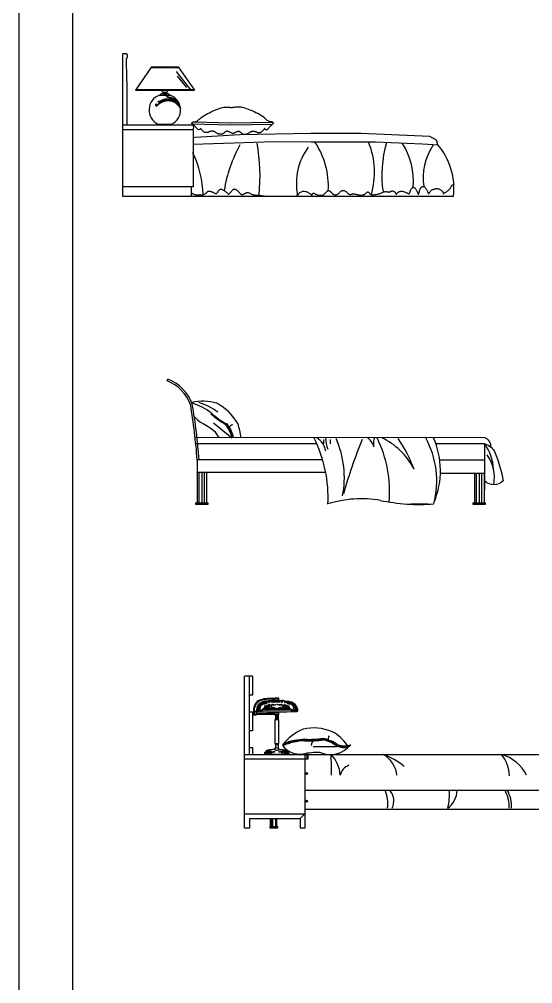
# Model space of a CAD drawing. Header units: inches. Extents: x 4.1 to 46.6, y 13.1 to 37.9.
# Drawn here: x 25.64 to 28.88, y 25.78 to 31.87 of the extents above; entities that cross this region are included whole.
import ezdxf

# ---------------------------------------------------------------- set-up
doc = ezdxf.new("R2010")
doc.units = ezdxf.units.IN
doc.header["$MEASUREMENT"] = 0
for name, color, linetype in [('02', 2, 'Continuous'), ('1', 1, 'Continuous'), ('4', 4, 'Continuous'), ('kadrbm', 4, 'Continuous')]:
    doc.layers.add(name, color=color, linetype=linetype)

# ---------------------------------------------------------------- blocks, each defined once
blk = doc.blocks.new('kadrbm')
at = {"layer": 'kadrbm', "color": 4}
blk.add_lwpolyline([(0, 0), (0, 24.7972), (21, 24.7972), (21, 0), (0, 0)], close=True, dxfattribs=at)
blk.add_lwpolyline([(20.6631, 0.3257), (20.6631, 24.4603), (0.3369, 24.4603), (0.3369, 0.3257), (20.6631, 0.3257)], dxfattribs=at)

msp = doc.modelspace()

# ---------------------------------------------------------------- linework, layer by layer
at = {"layer": '02'}
for p, q in [((26.4752, 31.5692), (26.374, 31.4204)), ((26.6448, 31.5692), (26.7462, 31.4204)), ((26.7263, 31.4204), (26.633, 31.5398)), ((26.6377, 31.5101), (26.6958, 31.4385)), ((26.374, 31.4204), (26.7462, 31.4204)), ((26.3779, 31.426), (26.7423, 31.426)), ((26.5263, 31.3902), (26.5934, 31.3902)), ((26.5312, 31.3902), (26.5312, 31.3939)), ((26.5472, 31.403), (26.573, 31.403)), ((26.5485, 31.3974), (26.5717, 31.3974)), ((26.5507, 31.4085), (26.5698, 31.4085)), ((26.5891, 31.3902), (26.5891, 31.3937)), ((26.5168, 31.2064), (26.6029, 31.2064)), ((26.5168, 31.2064), (26.5168, 31.201)), ((26.6029, 31.201), (26.6029, 31.2064)), ((26.7378, 31.171), (26.2919, 31.171)), ((26.5752, 29.5844), (26.5796, 29.5956)), ((26.867, 29.3194), (26.9827, 29.2248)), ((28.5796, 29.2252), (26.7512, 29.2261)), ((27.5164, 29.1872), (26.7554, 29.1872)), ((27.5641, 29.1865), (27.5641, 29.2155)), ((27.6068, 29.1865), (27.6068, 29.2148)), ((28.5796, 29.1872), (28.2684, 29.1872)), ((26.764, 29.0014), (26.7644, 29.0055)), ((26.774, 29.0055), (26.774, 28.8135)), ((26.794, 29.0055), (26.794, 28.8135)), ((26.809, 29.0055), (26.809, 28.8135)), ((27.5763, 29.0055), (27.5767, 29.0055)), ((28.5252, 29.0014), (28.5252, 28.8135)), ((28.5452, 29.0014), (28.5452, 28.8135)), ((28.5602, 29.0014), (28.5602, 28.8135)), ((26.754, 28.8135), (26.754, 28.8055)), ((26.754, 28.8135), (26.834, 28.8135)), ((26.754, 28.8055), (26.834, 28.8055)), ((26.834, 28.8055), (26.834, 28.8135)), ((28.2214, 28.8055), (28.1139, 28.8055)), ((28.5052, 28.8135), (28.5852, 28.8135)), ((28.5052, 28.8135), (28.5052, 28.8055)), ((28.5052, 28.8055), (28.5852, 28.8055)), ((28.5852, 28.8055), (28.5852, 28.8135)), ((27.2681, 27.5805), (27.2681, 27.5676)), ((27.1267, 27.4959), (27.1267, 27.4748)), ((27.2543, 27.4841), (27.1378, 27.4841)), ((27.2804, 27.4746), (27.1378, 27.478)), ((27.2666, 27.4902), (27.2668, 27.4432)), ((27.2804, 27.4432), (27.2543, 27.4432)), ((27.4956, 27.2761), (27.645, 27.2754)), ((27.4465, 27.195), (27.4465, 27.225)), ((27.4558, 27.225), (27.4558, 27.195)), ((27.4537, 27.109), (27.4537, 27.101)), ((27.4537, 27.101), (27.4437, 27.101)), ((27.4537, 26.926), (27.4437, 26.926)), ((27.4537, 26.934), (27.4537, 26.926)), ((27.2276, 26.77), (27.2276, 26.82)), ((27.234, 26.82), (27.234, 26.76)), ((27.2392, 26.82), (27.2392, 26.76)), ((27.2596, 26.8195), (27.2596, 26.76)), ((27.2636, 26.8193), (27.2636, 26.76)), ((27.2676, 26.77), (27.2676, 26.82))]:
    msp.add_line(p, q, dxfattribs=at)
for points in [[(26.4714, 31.5636), (26.6486, 31.5636)], [(26.4752, 31.5692), (26.6448, 31.5692)], [(26.5676, 31.3902), (26.5681, 31.3874), (26.5689, 31.3851), (26.57, 31.3832), (26.5713, 31.3817), (26.5728, 31.3804), (26.5745, 31.3794), (26.5764, 31.3786), (26.5785, 31.3778), (26.5807, 31.3772), (26.583, 31.3765), (26.5855, 31.3759), (26.588, 31.3753), (26.5906, 31.3748), (26.5932, 31.3742), (26.5958, 31.3735), (26.5984, 31.3729), (26.6009, 31.3722), (26.6034, 31.3714), (26.6059, 31.3705), (26.6084, 31.3695), (26.6109, 31.3684), (26.6135, 31.3672), (26.6161, 31.3658), (26.6188, 31.3642), (26.6217, 31.3624), (26.6247, 31.3604), (26.628, 31.358), (26.6316, 31.3552), (26.6355, 31.3519), (26.6399, 31.348), (26.6447, 31.3434), (26.6501, 31.3381)], [(26.5697, 31.3902), (26.5701, 31.3879), (26.5708, 31.3859), (26.5717, 31.3844), (26.5727, 31.3831), (26.574, 31.3821), (26.5754, 31.3812), (26.5772, 31.3805), (26.5791, 31.3798), (26.5812, 31.3791), (26.5835, 31.3785), (26.586, 31.3779), (26.5885, 31.3774), (26.591, 31.3768), (26.5937, 31.3762), (26.5963, 31.3755), (26.5989, 31.3749), (26.6015, 31.3741), (26.604, 31.3733), (26.6066, 31.3724), (26.6091, 31.3714), (26.6117, 31.3703), (26.6144, 31.369), (26.6171, 31.3676), (26.6199, 31.366), (26.6228, 31.3642), (26.6259, 31.3621), (26.6293, 31.3596), (26.6329, 31.3568), (26.6369, 31.3534), (26.6413, 31.3495), (26.6461, 31.3449), (26.6473, 31.3438)], [(26.5055, 31.3335), (26.5041, 31.333), (26.5028, 31.3323), (26.5018, 31.3314), (26.501, 31.3305), (26.5006, 31.3293), (26.5006, 31.3282), (26.5008, 31.3272), (26.5011, 31.3264), (26.5015, 31.3257), (26.502, 31.3251), (26.5026, 31.3245), (26.5032, 31.324), (26.5039, 31.3236), (26.5046, 31.3233), (26.5054, 31.3231), (26.5062, 31.3229), (26.507, 31.3228), (26.5078, 31.3229), (26.5087, 31.323), (26.5095, 31.3231), (26.5103, 31.3234), (26.5112, 31.3238), (26.512, 31.3242), (26.5128, 31.3247), (26.5136, 31.3252), (26.5144, 31.3258), (26.5152, 31.3265), (26.516, 31.3272), (26.5168, 31.328), (26.5176, 31.3288), (26.5185, 31.3296), (26.5193, 31.3305), (26.5202, 31.3313), (26.5211, 31.3322), (26.5221, 31.3332), (26.5231, 31.3341), (26.5241, 31.3351), (26.5253, 31.336), (26.5265, 31.337), (26.5278, 31.338), (26.5291, 31.339), (26.5306, 31.34), (26.5321, 31.3411), (26.5337, 31.3421), (26.5354, 31.3431), (26.5372, 31.3441), (26.539, 31.345), (26.5409, 31.346), (26.5428, 31.3469), (26.5448, 31.3478), (26.5468, 31.3486), (26.5488, 31.3494), (26.5508, 31.3502), (26.5527, 31.3509), (26.5546, 31.3515), (26.5564, 31.3521), (26.5581, 31.3525), (26.5598, 31.353), (26.5614, 31.3533), (26.563, 31.3537), (26.5646, 31.3539), (26.5662, 31.3542), (26.5677, 31.3544), (26.5694, 31.3546), (26.571, 31.3548), (26.5727, 31.355), (26.5744, 31.3552), (26.5761, 31.3553), (26.5779, 31.3554), (26.5796, 31.3555), (26.5813, 31.3556), (26.583, 31.3556), (26.5847, 31.3556), (26.5864, 31.3555), (26.588, 31.3554), (26.5897, 31.3553), (26.5913, 31.3551), (26.593, 31.3549), (26.5946, 31.3546), (26.5963, 31.3543), (26.5979, 31.354), (26.5996, 31.3536), (26.6012, 31.3532), (26.6029, 31.3528), (26.6045, 31.3523), (26.6061, 31.3518), (26.6076, 31.3513), (26.609, 31.3509), (26.6104, 31.3504), (26.6117, 31.3499), (26.613, 31.3494), (26.6142, 31.3489), (26.6154, 31.3483), (26.6166, 31.3478), (26.6178, 31.3471), (26.619, 31.3465), (26.6202, 31.3458), (26.6214, 31.345), (26.6227, 31.3442), (26.6239, 31.3434), (26.6251, 31.3425), (26.6264, 31.3416), (26.6276, 31.3407), (26.6288, 31.3397), (26.6299, 31.3388), (26.631, 31.3378), (26.6322, 31.3367), (26.6333, 31.3357), (26.6344, 31.3347), (26.6355, 31.3336), (26.6366, 31.3325), (26.6377, 31.3314), (26.6388, 31.3304), (26.64, 31.3293), (26.6411, 31.3282), (26.6422, 31.327), (26.6434, 31.3259), (26.6445, 31.3247), (26.6457, 31.3234), (26.6469, 31.3221), (26.648, 31.3207), (26.6492, 31.3192), (26.6504, 31.3176), (26.6517, 31.316), (26.6529, 31.3143), (26.6541, 31.3125), (26.6554, 31.3107), (26.6589, 31.3057)], [(26.5063, 31.3316), (26.5049, 31.3311), (26.504, 31.3305), (26.5033, 31.33), (26.5029, 31.3294), (26.5027, 31.3289), (26.5026, 31.3284), (26.5027, 31.3278), (26.5029, 31.3273), (26.5032, 31.3269), (26.5036, 31.3265), (26.5039, 31.3261), (26.5044, 31.3258), (26.5049, 31.3255), (26.5054, 31.3252), (26.5059, 31.3251), (26.5065, 31.325), (26.5071, 31.3249), (26.5077, 31.3249), (26.5083, 31.325), (26.509, 31.3251), (26.5096, 31.3253), (26.5103, 31.3256), (26.511, 31.326), (26.5117, 31.3264), (26.5124, 31.3269), (26.5131, 31.3274), (26.5139, 31.3281), (26.5146, 31.3287), (26.5154, 31.3295), (26.5162, 31.3303), (26.517, 31.3311), (26.5179, 31.3319), (26.5188, 31.3328), (26.5197, 31.3337), (26.5207, 31.3347), (26.5217, 31.3356), (26.5228, 31.3366), (26.5239, 31.3376), (26.5252, 31.3386), (26.5265, 31.3397), (26.5279, 31.3407), (26.5294, 31.3417), (26.531, 31.3428), (26.5327, 31.3438), (26.5344, 31.3449), (26.5362, 31.3459), (26.5381, 31.3469), (26.54, 31.3478), (26.542, 31.3488), (26.544, 31.3497), (26.546, 31.3505), (26.548, 31.3513), (26.5501, 31.3521), (26.552, 31.3528), (26.554, 31.3535), (26.5558, 31.354), (26.5576, 31.3545), (26.5593, 31.355), (26.561, 31.3554), (26.5626, 31.3557), (26.5642, 31.356), (26.5658, 31.3562), (26.5675, 31.3565), (26.5691, 31.3567), (26.5708, 31.3569), (26.5725, 31.3571), (26.5742, 31.3572), (26.576, 31.3574), (26.5778, 31.3575), (26.5795, 31.3576), (26.5813, 31.3577), (26.583, 31.3577), (26.5848, 31.3577), (26.5865, 31.3576), (26.5882, 31.3575), (26.5899, 31.3573), (26.5916, 31.3572), (26.5933, 31.3569), (26.595, 31.3567), (26.5967, 31.3563), (26.5984, 31.356), (26.6001, 31.3556), (26.6018, 31.3552), (26.6034, 31.3547), (26.6051, 31.3543), (26.6067, 31.3538), (26.6082, 31.3533), (26.6097, 31.3528), (26.6111, 31.3523), (26.6125, 31.3518), (26.6138, 31.3513), (26.6151, 31.3508), (26.6163, 31.3502), (26.6175, 31.3496), (26.6188, 31.349), (26.62, 31.3483), (26.6212, 31.3475), (26.6225, 31.3468), (26.6238, 31.346), (26.6251, 31.3451), (26.6263, 31.3442), (26.6276, 31.3433), (26.6288, 31.3423), (26.6301, 31.3413), (26.6313, 31.3403), (26.6324, 31.3393), (26.6336, 31.3383), (26.6347, 31.3372), (26.6358, 31.3361), (26.6369, 31.3351), (26.638, 31.334), (26.6391, 31.3329), (26.6403, 31.3318), (26.6414, 31.3307), (26.6425, 31.3296), (26.6437, 31.3285), (26.6449, 31.3273), (26.646, 31.3261), (26.6472, 31.3248), (26.6484, 31.3234), (26.6496, 31.322), (26.6509, 31.3204), (26.6521, 31.3188), (26.6533, 31.3172), (26.6546, 31.3155), (26.6558, 31.3137), (26.6571, 31.3119), (26.6584, 31.31)], [(26.5322, 31.3519), (26.5243, 31.3458), (26.5217, 31.3447), (26.5172, 31.3447), (26.5172, 31.3489)], [(26.5309, 31.3535), (26.5233, 31.3476), (26.5213, 31.3467), (26.5193, 31.3467), (26.5193, 31.3489)], [(26.5306, 31.3534), (26.5378, 31.3567), (26.544, 31.3595), (26.5493, 31.3616), (26.5539, 31.3632), (26.5579, 31.3644), (26.5615, 31.3652), (26.5647, 31.3659), (26.5677, 31.3663), (26.5707, 31.3667), (26.5737, 31.367), (26.5767, 31.3672), (26.5796, 31.3672), (26.5826, 31.3672), (26.5856, 31.367), (26.5887, 31.3667), (26.5917, 31.3663), (26.5949, 31.3657), (26.598, 31.3649), (26.6012, 31.3641), (26.6043, 31.3631), (26.6073, 31.3621), (26.6103, 31.361), (26.6131, 31.3598), (26.6157, 31.3586), (26.6182, 31.3574), (26.6205, 31.3562), (26.6228, 31.3549), (26.625, 31.3534), (26.6272, 31.3519), (26.6296, 31.3501), (26.6321, 31.3481), (26.6347, 31.3459), (26.6376, 31.3434), (26.6406, 31.3408), (26.6436, 31.3381), (26.6464, 31.3356), (26.649, 31.3334), (26.6511, 31.3315), (26.6527, 31.3302), (26.6536, 31.3296)], [(26.5315, 31.3515), (26.5387, 31.3549), (26.5448, 31.3576), (26.5501, 31.3596), (26.5546, 31.3612), (26.5585, 31.3624), (26.5619, 31.3632), (26.565, 31.3638), (26.568, 31.3643), (26.571, 31.3646), (26.5739, 31.3649), (26.5768, 31.3651), (26.5797, 31.3652), (26.5826, 31.3651), (26.5855, 31.365), (26.5884, 31.3647), (26.5914, 31.3643), (26.5944, 31.3637), (26.5975, 31.363), (26.6006, 31.3621), (26.6036, 31.3612), (26.6066, 31.3601), (26.6095, 31.359), (26.6123, 31.3579), (26.6149, 31.3567), (26.6173, 31.3556), (26.6195, 31.3544), (26.6217, 31.3531), (26.6238, 31.3517), (26.626, 31.3502), (26.6283, 31.3485), (26.6308, 31.3465), (26.6334, 31.3443), (26.6363, 31.3419), (26.6393, 31.3392), (26.6422, 31.3366), (26.6451, 31.3341), (26.6476, 31.3318), (26.6498, 31.33), (26.6514, 31.3286), (26.6547, 31.3263)], [(26.7891, 31.1804), (26.7838, 31.1752), (26.7792, 31.1723), (26.775, 31.1713), (26.7714, 31.1718), (26.7681, 31.1736), (26.7651, 31.1762), (26.7623, 31.1793), (26.7597, 31.1825), (26.7571, 31.1856), (26.7546, 31.1885), (26.7521, 31.1913), (26.7497, 31.1938), (26.7474, 31.1961), (26.7452, 31.1983), (26.743, 31.2003), (26.741, 31.2021), (26.739, 31.2038), (26.7372, 31.2053), (26.7355, 31.2067), (26.7341, 31.208), (26.7328, 31.2092), (26.7318, 31.2103), (26.731, 31.2114), (26.7306, 31.2125), (26.7305, 31.2135), (26.7308, 31.2146), (26.7313, 31.2156), (26.7322, 31.2166), (26.7335, 31.2175), (26.735, 31.2183), (26.7369, 31.219), (26.7392, 31.2196), (26.7417, 31.2201), (26.7446, 31.2205), (26.7477, 31.221), (26.751, 31.2216), (26.7545, 31.2225), (26.7581, 31.2237), (26.7618, 31.2253), (26.7656, 31.2274), (26.7693, 31.2301), (26.7733, 31.2334), (26.7775, 31.2371), (26.7823, 31.2413), (26.7877, 31.2459), (26.7939, 31.2509), (26.8011, 31.2561), (26.8094, 31.2616), (26.819, 31.2673), (26.8296, 31.2731), (26.8409, 31.2789), (26.8526, 31.2845), (26.8645, 31.2898), (26.8763, 31.2948), (26.8876, 31.2994), (26.8982, 31.3033), (26.9079, 31.3066), (26.9167, 31.3092), (26.9248, 31.3112), (26.9322, 31.3127), (26.939, 31.3136), (26.9455, 31.3141), (26.9517, 31.3142), (26.9578, 31.314), (26.9638, 31.3135), (26.9698, 31.3127), (26.9758, 31.3118), (26.9819, 31.3109), (26.988, 31.3108)], [(27.1869, 31.1804), (27.1921, 31.1752), (27.1968, 31.1723), (27.2009, 31.1713), (27.2046, 31.1718), (27.2079, 31.1736), (27.2109, 31.1762), (27.2136, 31.1793), (27.2163, 31.1825), (27.2189, 31.1856), (27.2214, 31.1885), (27.2239, 31.1913), (27.2262, 31.1938), (27.2286, 31.1961), (27.2308, 31.1983), (27.233, 31.2003), (27.235, 31.2021), (27.237, 31.2038), (27.2388, 31.2053), (27.2404, 31.2067), (27.2419, 31.208), (27.2432, 31.2092), (27.2442, 31.2103), (27.2449, 31.2114), (27.2453, 31.2125), (27.2454, 31.2135), (27.2452, 31.2146), (27.2446, 31.2156), (27.2437, 31.2166), (27.2425, 31.2175), (27.2409, 31.2183), (27.239, 31.219), (27.2368, 31.2196), (27.2342, 31.2201), (27.2314, 31.2205), (27.2283, 31.221), (27.2249, 31.2216), (27.2214, 31.2225), (27.2178, 31.2237), (27.2141, 31.2253), (27.2104, 31.2274), (27.2066, 31.2301), (27.2027, 31.2334), (27.1984, 31.2371), (27.1937, 31.2413), (27.1883, 31.2459), (27.1821, 31.2509), (27.1749, 31.2561), (27.1665, 31.2616), (27.157, 31.2673), (27.1464, 31.2731), (27.1351, 31.2789), (27.1233, 31.2845), (27.1114, 31.2898), (27.0997, 31.2948), (27.0884, 31.2994), (27.0777, 31.3033), (27.0681, 31.3066), (27.0593, 31.3092), (27.0512, 31.3112), (27.0438, 31.3127), (27.0369, 31.3136), (27.0304, 31.3141), (27.0242, 31.3142), (27.0182, 31.314), (27.0122, 31.3135), (27.0062, 31.3127), (27.0002, 31.3118), (26.9941, 31.3109), (26.988, 31.3108)], [(26.7328, 31.2092), (26.9753, 31.2018), (27.2395, 31.2059)], [(26.7502, 31.2215), (26.9753, 31.2146), (27.2396, 31.2188)], [(28.2843, 31.0763), (28.2753, 31.1044), (28.2325, 31.1284), (27.7992, 31.1471), (27.4809, 31.1471), (27.0342, 31.1391), (26.7507, 31.1231), (26.7378, 31.1197)], [(26.9919, 31.1466), (26.9911, 31.1466), (26.9888, 31.147), (26.9863, 31.1476), (26.9837, 31.1486), (26.9809, 31.1498), (26.9781, 31.1512), (26.9752, 31.1527), (26.9722, 31.1543), (26.9693, 31.1559), (26.9663, 31.1573), (26.9635, 31.1587), (26.9607, 31.1597), (26.9581, 31.1606), (26.9555, 31.1611), (26.9531, 31.1615), (26.9507, 31.1615), (26.9484, 31.1612), (26.9463, 31.1606), (26.9442, 31.1597), (26.9423, 31.1585), (26.9404, 31.157), (26.9385, 31.1553), (26.9366, 31.1535), (26.9347, 31.1517), (26.9327, 31.1498), (26.9305, 31.1481), (26.9282, 31.1465), (26.9257, 31.1452), (26.923, 31.1441), (26.9202, 31.1432), (26.9172, 31.1426), (26.9142, 31.1423), (26.911, 31.1422), (26.9079, 31.1425), (26.9047, 31.143), (26.9014, 31.1438), (26.8983, 31.1448), (26.8951, 31.1461), (26.8921, 31.1475), (26.8891, 31.149), (26.8863, 31.1506), (26.8836, 31.1522), (26.8811, 31.1537), (26.8788, 31.1551), (26.8766, 31.1564), (26.8746, 31.1576), (26.8726, 31.1587), (26.8707, 31.1596), (26.8688, 31.1604), (26.8668, 31.161), (26.8647, 31.1615), (26.8625, 31.1618), (26.8602, 31.162), (26.8578, 31.162), (26.8554, 31.1619), (26.8529, 31.1616), (26.8505, 31.1612), (26.8481, 31.1607), (26.8458, 31.1601), (26.8436, 31.1594), (26.8414, 31.1586), (26.8393, 31.1578), (26.8372, 31.1569), (26.8351, 31.1561), (26.8329, 31.1553), (26.8307, 31.1546), (26.8283, 31.154), (26.8259, 31.1536), (26.8233, 31.1533), (26.8206, 31.1532), (26.8178, 31.1534), (26.815, 31.1538), (26.8122, 31.1546), (26.8093, 31.1558), (26.8064, 31.1574), (26.8035, 31.1594), (26.8007, 31.1618), (26.7979, 31.1643), (26.7953, 31.167), (26.7927, 31.1697), (26.7902, 31.1723), (26.7879, 31.1746), (26.7858, 31.1766)], [(26.9873, 31.147), (26.9896, 31.1476), (26.9923, 31.1486), (26.995, 31.1498), (26.9979, 31.1512), (27.0008, 31.1527), (27.0037, 31.1543), (27.0067, 31.1559), (27.0096, 31.1573), (27.0125, 31.1587), (27.0152, 31.1597), (27.0179, 31.1606), (27.0204, 31.1611), (27.0229, 31.1615), (27.0253, 31.1615), (27.0275, 31.1612), (27.0297, 31.1606), (27.0317, 31.1597), (27.0337, 31.1585), (27.0356, 31.157), (27.0375, 31.1553), (27.0394, 31.1535), (27.0413, 31.1517), (27.0433, 31.1498), (27.0455, 31.1481), (27.0478, 31.1465), (27.0503, 31.1452), (27.053, 31.1441), (27.0558, 31.1432), (27.0587, 31.1426), (27.0618, 31.1423), (27.0649, 31.1422), (27.0681, 31.1425), (27.0713, 31.143), (27.0745, 31.1438), (27.0777, 31.1448), (27.0808, 31.1461), (27.0839, 31.1475), (27.0868, 31.149), (27.0897, 31.1506), (27.0923, 31.1522), (27.0949, 31.1537), (27.0972, 31.1551), (27.0993, 31.1564), (27.1014, 31.1576), (27.1033, 31.1587), (27.1053, 31.1596), (27.1072, 31.1604), (27.1092, 31.161), (27.1113, 31.1615), (27.1135, 31.1618), (27.1158, 31.162), (27.1181, 31.162), (27.1206, 31.1619), (27.123, 31.1616), (27.1255, 31.1612), (27.1278, 31.1607), (27.1302, 31.1601), (27.1324, 31.1594), (27.1345, 31.1586), (27.1367, 31.1578), (27.1388, 31.1569), (27.1409, 31.1561), (27.143, 31.1553), (27.1453, 31.1546), (27.1476, 31.154), (27.1501, 31.1536), (27.1527, 31.1533), (27.1554, 31.1532), (27.1581, 31.1534), (27.1609, 31.1538), (27.1638, 31.1546), (27.1667, 31.1558), (27.1696, 31.1574), (27.1724, 31.1594), (27.1753, 31.1618), (27.178, 31.1643), (27.1807, 31.167), (27.1833, 31.1697), (27.1857, 31.1723), (27.188, 31.1746), (27.1902, 31.1766)], [(26.7378, 31.0808), (27.2509, 31.0964), (27.4836, 31.0937), (27.8901, 31.0937), (28.187, 31.083), (28.286, 31.075)], [(26.7258, 30.7756), (26.7397, 30.7663), (26.743, 30.7645), (26.7467, 30.7629), (26.751, 30.7616), (26.756, 30.7605), (26.7614, 30.7598), (26.7672, 30.7592), (26.7731, 30.759), (26.779, 30.7589), (26.7847, 30.7591), (26.7902, 30.7595), (26.7951, 30.76), (26.7994, 30.7607), (26.8031, 30.7615), (26.8064, 30.7624), (26.8092, 30.7634), (26.8116, 30.7646), (26.8137, 30.7658), (26.8156, 30.767), (26.8174, 30.7683), (26.8191, 30.7696), (26.8207, 30.771), (26.8222, 30.7723), (26.8236, 30.7736), (26.8249, 30.7749), (26.8262, 30.7762), (26.8273, 30.7774), (26.8284, 30.7785), (26.8294, 30.7796), (26.8303, 30.7805), (26.8313, 30.7814), (26.8323, 30.7821), (26.8336, 30.7827), (26.835, 30.7831), (26.8368, 30.7833), (26.8389, 30.7833), (26.8414, 30.7831), (26.8443, 30.7827), (26.8474, 30.7821), (26.8507, 30.7812), (26.8542, 30.7802), (26.8576, 30.779), (26.8611, 30.7776), (26.8644, 30.7761), (26.8675, 30.7744), (26.8705, 30.7727), (26.8732, 30.7711), (26.8758, 30.7696), (26.8783, 30.7684), (26.8806, 30.7676), (26.8827, 30.7672), (26.8848, 30.7675), (26.8868, 30.7684), (26.8887, 30.77), (26.8905, 30.772), (26.8923, 30.7744), (26.894, 30.777), (26.8958, 30.7798), (26.8975, 30.7827), (26.8993, 30.7855), (26.9012, 30.7881), (26.9031, 30.7905), (26.9052, 30.7925), (26.9074, 30.7942), (26.9099, 30.7954), (26.9126, 30.796), (26.9156, 30.796), (26.9189, 30.7954), (26.9226, 30.794), (26.9266, 30.7921), (26.9307, 30.7896), (26.9349, 30.7868), (26.939, 30.7837), (26.943, 30.7805), (26.9467, 30.7774), (26.9501, 30.7745), (26.953, 30.7718), (26.9555, 30.7695), (26.9577, 30.7676), (26.9596, 30.7662), (26.9614, 30.7652), (26.9631, 30.7648), (26.9649, 30.765), (26.9667, 30.7659), (26.9687, 30.7674), (26.9709, 30.7695), (26.9731, 30.7721), (26.9755, 30.775), (26.9778, 30.778), (26.9803, 30.7812), (26.9826, 30.7842), (26.985, 30.7871), (26.9873, 30.7896), (26.9895, 30.7918), (26.9917, 30.7936), (26.994, 30.795), (26.9962, 30.796), (26.9986, 30.7965), (27.001, 30.7965), (27.0035, 30.7959), (27.0062, 30.7949), (27.009, 30.7933), (27.0119, 30.7914), (27.0148, 30.7891), (27.0177, 30.7866), (27.0205, 30.784), (27.0232, 30.7812), (27.0258, 30.7785), (27.0283, 30.7758), (27.0305, 30.7733), (27.0327, 30.7709), (27.0348, 30.7687), (27.0369, 30.7667), (27.0389, 30.765), (27.0409, 30.7637), (27.043, 30.7627), (27.0452, 30.7621), (27.0474, 30.7618), (27.0497, 30.7619), (27.052, 30.7623), (27.0544, 30.763), (27.0568, 30.7639), (27.0593, 30.7651), (27.0618, 30.7664), (27.0643, 30.7679), (27.0669, 30.7694), (27.0695, 30.7709), (27.0722, 30.7723), (27.0749, 30.7735), (27.0777, 30.7743), (27.0806, 30.7748), (27.0836, 30.7747), (27.0866, 30.7742), (27.0898, 30.7731), (27.0931, 30.7717), (27.0965, 30.77), (27.0999, 30.7682), (27.1035, 30.7664), (27.1072, 30.7646), (27.111, 30.7629), (27.1148, 30.7616), (27.1188, 30.7604), (27.1227, 30.7595), (27.1266, 30.7589), (27.1304, 30.7584), (27.1341, 30.758), (27.1376, 30.7578), (27.1409, 30.7577), (27.144, 30.7577), (27.1474, 30.7576), (27.1515, 30.7574), (27.1568, 30.757), (27.1638, 30.7562), (27.173, 30.7549), (27.185, 30.7529), (27.2001, 30.7503)], [(27.3919, 30.7552), (27.403, 30.7666), (27.4131, 30.7745), (27.4224, 30.7796), (27.431, 30.7822), (27.4387, 30.7828), (27.4457, 30.782), (27.4521, 30.7802), (27.4577, 30.778), (27.4628, 30.7757), (27.4672, 30.7734), (27.4711, 30.7712), (27.4745, 30.7691), (27.4774, 30.7672), (27.4799, 30.7653), (27.482, 30.7636), (27.4838, 30.7621), (27.4853, 30.7608), (27.4865, 30.7597), (27.4874, 30.7589), (27.4882, 30.7584), (27.4889, 30.7581), (27.4894, 30.7582), (27.4898, 30.7586), (27.4902, 30.7594), (27.4906, 30.7606), (27.4911, 30.7621), (27.4916, 30.7637), (27.4922, 30.7654), (27.493, 30.767), (27.494, 30.7683), (27.4952, 30.7693), (27.4967, 30.7699), (27.4984, 30.7699), (27.5005, 30.7695), (27.5028, 30.7686), (27.5054, 30.7675), (27.5082, 30.7661), (27.5112, 30.7647), (27.5144, 30.7632), (27.5179, 30.7618), (27.5215, 30.7606), (27.5252, 30.7596), (27.529, 30.7587), (27.5328, 30.758), (27.5366, 30.7575), (27.5403, 30.7572), (27.5439, 30.7571), (27.5473, 30.7572), (27.5505, 30.7575), (27.5535, 30.758), (27.5563, 30.7587), (27.559, 30.7596), (27.5615, 30.7608), (27.5639, 30.7622), (27.5662, 30.7638), (27.5685, 30.7657), (27.5707, 30.7679), (27.5728, 30.7702), (27.5749, 30.7725), (27.577, 30.775), (27.5791, 30.7773), (27.5811, 30.7795), (27.5831, 30.7815), (27.5851, 30.7832), (27.5871, 30.7845), (27.5892, 30.7855), (27.5911, 30.7861), (27.5931, 30.7863), (27.5951, 30.7863), (27.597, 30.7859), (27.5989, 30.7852), (27.6007, 30.7842), (27.6025, 30.783), (27.6043, 30.7815), (27.606, 30.7799), (27.6078, 30.7781), (27.6095, 30.7762), (27.6114, 30.7742), (27.6132, 30.7722), (27.6152, 30.7703), (27.6173, 30.7684), (27.6194, 30.7667), (27.6217, 30.765), (27.624, 30.7636), (27.6264, 30.7623), (27.6289, 30.7613), (27.6314, 30.7606), (27.634, 30.7601), (27.6367, 30.76), (27.6394, 30.7602), (27.6421, 30.7607), (27.6449, 30.7616), (27.6477, 30.7628), (27.6506, 30.7644), (27.6536, 30.7664), (27.6566, 30.7687), (27.6596, 30.7714), (27.6627, 30.7743), (27.6659, 30.7773), (27.669, 30.7802), (27.6723, 30.7828), (27.6755, 30.7851), (27.6788, 30.7869), (27.6821, 30.788), (27.6854, 30.7883), (27.6888, 30.7879), (27.6921, 30.7869), (27.6954, 30.7853), (27.6987, 30.7834), (27.7019, 30.7811), (27.7051, 30.7787), (27.7082, 30.7762), (27.7111, 30.7737), (27.714, 30.7713), (27.7168, 30.769), (27.7195, 30.767), (27.7222, 30.7652), (27.7248, 30.7638), (27.7274, 30.7628), (27.7299, 30.7622), (27.7324, 30.7622), (27.7349, 30.7625), (27.7374, 30.7632), (27.74, 30.764), (27.7426, 30.7649), (27.7452, 30.7658), (27.748, 30.7664), (27.7509, 30.7668), (27.7538, 30.7668), (27.757, 30.7665), (27.7602, 30.7659), (27.7636, 30.7651), (27.767, 30.7641), (27.7707, 30.763), (27.7744, 30.7619), (27.7783, 30.7609), (27.7822, 30.76), (27.7863, 30.7591), (27.7904, 30.7585), (27.7945, 30.758), (27.7986, 30.7578), (27.8026, 30.7579), (27.8065, 30.7583), (27.8102, 30.759), (27.8137, 30.7601), (27.8171, 30.7615), (27.8202, 30.7631), (27.8231, 30.7649), (27.8258, 30.7668), (27.8282, 30.7688), (27.8305, 30.7707), (27.8325, 30.7724), (27.8343, 30.7741), (27.8359, 30.7755), (27.8374, 30.7766), (27.8388, 30.7775), (27.8402, 30.778), (27.8415, 30.7782), (27.8429, 30.7779), (27.8443, 30.7773), (27.8459, 30.7761), (27.8476, 30.7746), (27.8494, 30.7729), (27.8512, 30.7709), (27.8532, 30.7689), (27.8552, 30.767), (27.8573, 30.7652), (27.8594, 30.7636), (27.8615, 30.7623), (27.8637, 30.7614), (27.866, 30.7608), (27.8684, 30.7604), (27.871, 30.7602), (27.8738, 30.7602), (27.8768, 30.7604), (27.8801, 30.7606), (27.8836, 30.761), (27.8875, 30.7614), (27.8915, 30.762), (27.8958, 30.7627), (27.9002, 30.7635), (27.9048, 30.7646), (27.9095, 30.7659), (27.9142, 30.7673), (27.9189, 30.7691), (27.9236, 30.7709), (27.9284, 30.7729), (27.933, 30.7748), (27.9376, 30.7765), (27.942, 30.778), (27.9463, 30.7792), (27.9504, 30.78), (27.9544, 30.7802), (27.9581, 30.7801), (27.9616, 30.7797), (27.965, 30.7791), (27.9682, 30.7785), (27.9712, 30.778), (27.9741, 30.7777), (27.9768, 30.7778), (27.9793, 30.7783), (27.9817, 30.7792), (27.9841, 30.7803), (27.9864, 30.7815), (27.9887, 30.7827), (27.991, 30.7837), (27.9934, 30.7844), (27.9958, 30.7848), (27.9984, 30.7846), (28.001, 30.784), (28.0037, 30.783), (28.0062, 30.7816), (28.0087, 30.78), (28.0109, 30.7781), (28.0129, 30.7761), (28.0146, 30.7741), (28.016, 30.7719), (28.017, 30.7699), (28.0178, 30.768), (28.0185, 30.7664), (28.0192, 30.7652), (28.0198, 30.7644), (28.0206, 30.7642), (28.0216, 30.7647), (28.0229, 30.7658), (28.0244, 30.7676), (28.0263, 30.7697), (28.0285, 30.7721), (28.031, 30.7746), (28.0339, 30.777), (28.0372, 30.7791), (28.0409, 30.7808), (28.0451, 30.7819), (28.0495, 30.7824), (28.0542, 30.7825), (28.0591, 30.7821), (28.064, 30.7814), (28.0688, 30.7803), (28.0735, 30.7789), (28.078, 30.7773), (28.0822, 30.7755), (28.086, 30.7736), (28.0895, 30.7718), (28.0927, 30.7702), (28.0955, 30.7688), (28.098, 30.7678), (28.1001, 30.7673), (28.1019, 30.7673), (28.1034, 30.7681), (28.1045, 30.7694), (28.1055, 30.7714), (28.1064, 30.7737), (28.1071, 30.7765), (28.108, 30.7795), (28.1089, 30.7827), (28.11, 30.7861), (28.1113, 30.7896), (28.1129, 30.7929), (28.1146, 30.7962), (28.1166, 30.7992), (28.1186, 30.8019), (28.1209, 30.8042), (28.1232, 30.8059), (28.1256, 30.8071), (28.128, 30.8075), (28.1305, 30.8073), (28.1329, 30.8065), (28.1354, 30.8052), (28.1378, 30.8034), (28.1402, 30.8011), (28.1425, 30.7985), (28.1446, 30.7955), (28.1467, 30.7923), (28.1486, 30.7888), (28.1504, 30.7853), (28.152, 30.7818), (28.1536, 30.7784), (28.1549, 30.7751), (28.1562, 30.7721), (28.1573, 30.7695), (28.1582, 30.7673), (28.159, 30.7656), (28.1597, 30.7644), (28.1604, 30.7637), (28.161, 30.7635), (28.1616, 30.7639), (28.1622, 30.7649), (28.1629, 30.7665), (28.1636, 30.7687), (28.1645, 30.7715), (28.1653, 30.7746), (28.1663, 30.778), (28.1674, 30.7817), (28.1685, 30.7854), (28.1697, 30.789), (28.171, 30.7926), (28.1723, 30.7959), (28.1737, 30.7989), (28.1752, 30.8017), (28.1768, 30.8041), (28.1784, 30.8063), (28.1802, 30.8082), (28.182, 30.8098), (28.1838, 30.8111), (28.1858, 30.812), (28.1878, 30.8126), (28.1899, 30.8129), (28.192, 30.8127), (28.1942, 30.8121), (28.1965, 30.8112), (28.1987, 30.8097), (28.201, 30.8079), (28.2034, 30.8055), (28.2057, 30.8028), (28.208, 30.7997), (28.2102, 30.7964), (28.2123, 30.793), (28.2143, 30.7894), (28.2161, 30.7859), (28.2177, 30.7824), (28.2191, 30.779), (28.2203, 30.776), (28.2214, 30.7732), (28.2225, 30.7709), (28.2235, 30.7691), (28.2245, 30.768), (28.2256, 30.7675), (28.2268, 30.7679), (28.2282, 30.7691), (28.2298, 30.7711), (28.2315, 30.7735), (28.2333, 30.7764), (28.2352, 30.7794), (28.2372, 30.7824), (28.2392, 30.7853), (28.2413, 30.7877), (28.2435, 30.7897), (28.2456, 30.7912), (28.2478, 30.7923), (28.25, 30.7931), (28.2522, 30.7938), (28.2545, 30.7943), (28.2567, 30.7949), (28.2591, 30.7955), (28.2614, 30.7963), (28.2638, 30.7972), (28.2663, 30.798), (28.2689, 30.7988), (28.2717, 30.7994), (28.2747, 30.7997), (28.2779, 30.7997), (28.2813, 30.7993), (28.2851, 30.7983), (28.2891, 30.7969), (28.2931, 30.7952), (28.2971, 30.7931), (28.3009, 30.7909), (28.3045, 30.7886), (28.3077, 30.7863), (28.3104, 30.784), (28.3125, 30.7818), (28.3141, 30.7799), (28.3152, 30.778), (28.316, 30.7763), (28.3165, 30.7748), (28.3167, 30.7734), (28.3168, 30.7722), (28.3168, 30.7711), (28.3168, 30.7702), (28.3169, 30.7694), (28.3171, 30.7689), (28.3175, 30.7686), (28.3182, 30.7685), (28.3192, 30.7688), (28.3206, 30.7694), (28.3224, 30.7703), (28.3248, 30.7716), (28.3276, 30.7732), (28.3307, 30.7751), (28.3341, 30.7772), (28.3376, 30.7796), (28.3411, 30.782), (28.3446, 30.7846), (28.348, 30.7872), (28.3511, 30.7898), (28.3539, 30.7924), (28.3565, 30.795), (28.3589, 30.7976), (28.361, 30.8002), (28.3629, 30.8027), (28.3645, 30.8052), (28.366, 30.8076), (28.3672, 30.81), (28.3682, 30.8123), (28.3693, 30.8144), (28.3704, 30.8165), (28.3716, 30.8183), (28.3731, 30.8198), (28.375, 30.8211), (28.3772, 30.8221), (28.38, 30.8227), (28.3832, 30.823), (28.385, 30.823)], [(27.2804, 27.5672), (27.2804, 27.5805), (27.2543, 27.5805), (27.2543, 27.5673)], [(27.2804, 27.4746), (27.2804, 27.4902), (27.2543, 27.4902), (27.2543, 27.4746), (27.2804, 27.4746)], [(27.2582, 27.4746), (27.2582, 27.4493)], [(27.2766, 27.4493), (27.2766, 27.4746)], [(27.2543, 27.4432), (27.2543, 27.295), (27.2804, 27.295)], [(27.2779, 27.4493), (27.2569, 27.4493), (27.2569, 27.4432)], [(27.2779, 27.4432), (27.2779, 27.4493)], [(27.2804, 27.295), (27.2804, 27.4432)], [(27.2569, 27.295), (27.2569, 27.2889), (27.2779, 27.2889)], [(27.2779, 27.2889), (27.2779, 27.295)], [(27.1908, 27.2283), (27.1908, 27.2284), (27.1908, 27.2303), (27.1909, 27.2319), (27.1911, 27.2332), (27.1914, 27.2343), (27.1916, 27.2352), (27.1919, 27.2361), (27.1921, 27.2368), (27.1924, 27.2375), (27.1926, 27.2381), (27.1929, 27.2386), (27.1932, 27.2391), (27.1935, 27.2396), (27.1938, 27.24), (27.1941, 27.2404), (27.1945, 27.2409), (27.1949, 27.2413), (27.1953, 27.2418)], [(27.2543, 27.256), (27.2518, 27.2559), (27.2488, 27.2558), (27.2458, 27.2557), (27.2429, 27.2556), (27.24, 27.2554), (27.237, 27.2552), (27.2341, 27.255), (27.2312, 27.2548), (27.2283, 27.2546), (27.2253, 27.2543), (27.2223, 27.254), (27.2192, 27.2536), (27.2161, 27.2532), (27.2129, 27.2526), (27.2097, 27.2519), (27.2066, 27.2508), (27.2035, 27.2494), (27.2006, 27.2474), (27.1978, 27.2449), (27.1953, 27.2418)], [(27.2582, 27.2889), (27.2582, 27.264)], [(27.2766, 27.264), (27.2766, 27.2889)], [(27.2813, 27.256), (27.2837, 27.2559), (27.2867, 27.2558), (27.2897, 27.2557), (27.2927, 27.2556), (27.2956, 27.2554), (27.2985, 27.2552), (27.3014, 27.255), (27.3043, 27.2548), (27.3073, 27.2546), (27.3103, 27.2543), (27.3133, 27.254), (27.3164, 27.2536), (27.3195, 27.2532), (27.3227, 27.2526), (27.3259, 27.2519), (27.329, 27.2508), (27.332, 27.2494), (27.335, 27.2474), (27.3377, 27.2449), (27.3403, 27.2418)], [(27.3448, 27.2283), (27.3448, 27.2284), (27.3448, 27.2303), (27.3446, 27.2319), (27.3444, 27.2332), (27.3442, 27.2343), (27.344, 27.2352), (27.3437, 27.2361), (27.3434, 27.2368), (27.3432, 27.2375), (27.3429, 27.2381), (27.3427, 27.2386), (27.3424, 27.2391), (27.3421, 27.2396), (27.3418, 27.24), (27.3414, 27.2404), (27.3411, 27.2409), (27.3407, 27.2413), (27.3403, 27.2418)], [(27.3448, 27.2283), (27.3366, 27.2268), (27.3188, 27.2257), (27.2947, 27.2251), (27.2675, 27.2249), (27.2403, 27.2251), (27.2163, 27.2257), (27.1987, 27.2268), (27.1908, 27.2283)], [(27.2246, 26.76), (27.2246, 26.77), (27.2706, 26.77), (27.2706, 26.76)]]:
    msp.add_lwpolyline(points, dxfattribs=at)
for points in [[(27.0404, 29.2258, 0.090988), (27.02, 29.3147, 0.151645), (26.8873, 29.4438, 0.132436), (26.7296, 29.4479)], [(26.7456, 29.3597, 0.117145), (26.7899, 29.3219, -0.061928), (26.8757, 29.2653, 0.073273), (26.9036, 29.2258)], [(27.122, 27.4959, -0.15616), (27.1339, 27.548, -0.180266), (27.1657, 27.5725, -0.100872), (27.2543, 27.5799)], [(27.1261, 27.4963, -0.156017), (27.1375, 27.5458, -0.179879), (27.1669, 27.5685, -0.100831), (27.2538, 27.5757, -0.100831)], [(27.1272, 27.4963, -0.155978), (27.1384, 27.5453, -0.179774), (27.1672, 27.5675, -0.100821), (27.2537, 27.5747, -0.100821)], [(27.2543, 27.5673, 0.049707), (27.176, 27.5576, 0.178104), (27.148, 27.5358, 0.15202), (27.1373, 27.4994)], [(27.2543, 27.5673, -0.064459), (27.3587, 27.5576, -0.178104), (27.3868, 27.5358, -0.15202), (27.3975, 27.4994)], [(27.3975, 27.4994, -0.338174), (27.3919, 27.495, -0.021936), (27.1428, 27.495, -0.338174), (27.1373, 27.4994)], [(27.7097, 27.2859, 0.124597), (27.6173, 27.3687, 0.151645), (27.433, 27.3855, 0.12993), (27.3024, 27.2846, 0.294601), (27.434, 27.2295, -0.061928), (27.5363, 27.2395, 0.340238), (27.7334, 27.2866, -0.548274), (27.7086, 27.2876)], [(27.2804, 27.264), (27.2543, 27.264), (27.2543, 27.2537, 0.140748), (27.2804, 27.2537), (27.2804, 27.264)], [(27.4437, 27.109), (27.4537, 27.109, -1)], [(27.4508, 27.109), (27.4537, 27.112, -1), (27.4537, 27.098), (27.4508, 27.101)], [(27.4437, 26.934), (27.4537, 26.934, -1)], [(27.4508, 26.934), (27.4537, 26.937, -1), (27.4537, 26.923), (27.4508, 26.926)]]:
    msp.add_lwpolyline(points, format="xyb", dxfattribs=at)
msp.add_lwpolyline([(27.1378, 27.4748), (27.1378, 27.4959), (27.1169, 27.4959), (27.1169, 27.4748)], close=True, dxfattribs=at)
for centre in [(27.4537, 27.105), (27.4537, 26.93)]:
    msp.add_circle(centre, 0.004, dxfattribs=at)
for centre, radius, start, end in [((26.5602, 31.2963), 0.0999, 109.88528, 244.19509), ((26.544, 31.375), 0.0228, 78.58467, 124.28774), ((26.555, 31.4237), 0.0158, 192.00038, 254.07642), ((26.551, 31.4009), 0.00436, 151.7417, 234.75341), ((26.5506, 31.4046), 0.00383, 89.44087, 205.72952), ((26.5696, 31.4046), 0.00383, 334.27048, 90.55913), ((26.5659, 31.4233), 0.0153, 284.70509, 349.21811), ((26.5692, 31.4009), 0.00436, 305.24659, 28.2583), ((26.575, 31.3699), 0.0277, 59.57717, 96.85188), ((26.5595, 31.2963), 0.0999, 295.80491, 70.11472), ((26.506, 31.3326), 0.00104, 282.33035, 120.22533), ((26.5182, 31.3488), 0.00104, 6.6106, 173.3894), ((27.7874, 30.6543), 0.8627, 150.77508, 171.12691), ((25.9534, 30.877), 1.2075, 354.36066, 10.00359), ((27.0886, 30.813), 0.5043, 356.95503, 33.32026), ((27.3835, 30.9019), 0.5004, 343.69111, 21.87014), ((28.695, 30.8821), 0.7647, 164.22975, 187.93584), ((27.6906, 30.8468), 0.4392, 354.86403, 32.60182), ((28.5528, 30.8673), 0.3628, 145.91391, 188.74345), ((27.9553, 30.7989), 0.4303, 353.60009, 40.53307), ((26.1423, 30.7407), 0.66, 1.53436, 25.54973), ((27.7735, 30.8341), 0.3831, 143.67426, 191.02009), ((26.6148, 29.0667), 0.3956, 52.96005, 72.33202), ((26.6512, 29.0622), 0.4057, 53.02329, 72.13685), ((27.2288, 29.8114), 0.5767, 228.91566, 240.39378), ((27.2422, 29.8172), 0.5835, 228.17077, 239.53396), ((26.7456, 29.1599), 0.2484, 16.27393, 37.55304), ((26.7456, 29.1599), 0.2533, 16.27393, 37.55304), ((26.7456, 29.1599), 0.2582, 16.27393, 37.55304), ((26.9945, 29.2769), 0.0311, 100.44814, 161.83204), ((26.775, 28.8524), 0.8158, 356.70553, 27.26423), ((27.4595, 29.123), 0.1177, 8.54918, 59.41671), ((27.768, 29.2294), 0.1936, 181.48321, 203.16566), ((27.0799, 28.9733), 0.6136, 349.15269, 23.78588), ((30.9294, 27.9489), 3.3704, 157.9283, 164.10218), ((27.7764, 29.1357), 0.1092, 16.52124, 57.40623), ((27.9703, 29.1933), 0.0931, 159.57203, 188.72623), ((27.2021, 28.8841), 0.7771, 355.2467, 25.96657), ((27.7362, 28.821), 0.4484, 28.2442, 64.51188), ((27.2301, 28.6841), 0.966, 20.65092, 33.7056), ((27.7144, 28.9541), 0.5625, 344.90425, 29.16323), ((27.7915, 29.0175), 0.5088, 337.1321, 24.20195), ((28.3362, 29.0131), 0.2992, 2.73083, 35.57624), ((28.396, 28.9742), 0.2449, 349.38993, 35.69089), ((27.8021, 28.1271), 0.7129, 80.43295, 107.34327), ((28.1676, 29.9962), 1.1919, 258.03639, 274.32354), ((27.2651, 26.1116), 1.3942, 84.55005, 95.26052), ((27.4593, 26.9157), 0.4008, 92.03499, 113.03818), ((27.4593, 26.9157), 0.3959, 92.03499, 112.88055), ((27.4593, 26.9157), 0.4057, 92.03499, 111.7903), ((27.4737, 27.8991), 0.5884, 267.18247, 278.54566), ((27.4737, 27.8991), 0.5835, 267.18247, 278.54566), ((27.4737, 27.8991), 0.5786, 267.18247, 278.54566), ((27.5334, 27.2772), 0.0496, 125.20873, 174.96267), ((27.5016, 27.0757), 0.2484, 55.28563, 76.56474), ((27.5016, 27.0757), 0.2533, 55.28563, 76.56474), ((27.5016, 27.0757), 0.2582, 55.28563, 76.56474), ((27.6213, 27.3233), 0.0311, 139.45984, 200.84374), ((27.6948, 27.4032), 0.1339, 247.67787, 280.70842), ((27.6948, 27.4032), 0.129, 247.67787, 283.97385), ((27.6948, 27.4032), 0.1241, 247.67787, 280.06921), ((27.4618, 27.0812), 0.206, 3.54433, 44.2346), ((25.9417, 27.1266), 1.6706, 358.88011, 3.37501), ((27.7688, 26.7745), 0.482, 51.15857, 69.14625), ((27.8517, 27.0747), 0.1745, 6.3384, 59.46579), ((28.5101, 27.0843), 0.2254, 1.44026, 38.61489), ((28.6138, 26.9764), 0.2589, 27.00559, 73.75555), ((27.7509, 27.0757), 0.0855, 109.26308, 167.67981), ((27.7589, 26.9136), 0.2094, 352.14508, 24.35572), ((27.9024, 26.9317), 0.1038, 333.24962, 41.1516), ((28.2593, 27.002), 0.1457, 306.53399, 359.19216), ((28.0093, 26.9712), 0.3477, 345.64711, 4.75479), ((28.5199, 26.8948), 0.2145, 357.3815, 29.36533), ((28.535, 26.8948), 0.2145, 357.3815, 29.36533)]:
    msp.add_arc(centre, radius, start, end, dxfattribs=at)
for p in [(27.1542, 27.5428), (27.1593, 27.5387), (27.1593, 27.5366), (27.1603, 27.5438), (27.1644, 27.5438), (27.1654, 27.5428), (27.1685, 27.5458), (27.1695, 27.5377), (27.1705, 27.5499), (27.1726, 27.5489), (27.1736, 27.5407), (27.1756, 27.5448), (27.1756, 27.5417), (27.1767, 27.555), (27.1777, 27.5499), (27.1807, 27.5519), (27.1807, 27.5478), (27.1848, 27.556), (27.1858, 27.556), (27.1858, 27.5458), (27.1869, 27.5529), (27.1919, 27.5458), (27.194, 27.557), (27.195, 27.5591), (27.196, 27.5519), (27.2001, 27.5601), (27.2011, 27.557), (27.2011, 27.5478), (27.2052, 27.5611), (27.2072, 27.558), (27.2093, 27.5591), (27.2134, 27.5601), (27.2164, 27.554), (27.2174, 27.5387), (27.2205, 27.5591), (27.2215, 27.5377), (27.2297, 27.5591), (27.2297, 27.5356), (27.2338, 27.558), (27.2348, 27.5621), (27.2348, 27.5366), (27.2378, 27.558), (27.2399, 27.5397), (27.2409, 27.5662), (27.2419, 27.5377), (27.248, 27.5591), (27.248, 27.5377), (27.2491, 27.556), (27.2542, 27.558), (27.2562, 27.5377), (27.2593, 27.557), (27.2643, 27.558), (27.2685, 27.5397), (27.2705, 27.558), (27.2766, 27.558), (27.2787, 27.5377), (27.2807, 27.558), (27.2848, 27.5601), (27.2858, 27.558), (27.2868, 27.5591), (27.2868, 27.5377), (27.293, 27.5377), (27.294, 27.5662), (27.295, 27.5397), (27.2991, 27.556), (27.3001, 27.5621), (27.3001, 27.5366), (27.3011, 27.5662), (27.3011, 27.558), (27.3021, 27.5621), (27.3052, 27.5356), (27.3062, 27.5356), (27.3103, 27.5631), (27.3154, 27.5611), (27.3174, 27.5611), (27.3174, 27.5387), (27.3185, 27.554), (27.3215, 27.5601), (27.3287, 27.5591), (27.3287, 27.555), (27.3338, 27.557), (27.3338, 27.5478), (27.3348, 27.5601), (27.3389, 27.5519), (27.3399, 27.5591), (27.3399, 27.558), (27.3419, 27.558), (27.3429, 27.5458), (27.348, 27.5529), (27.349, 27.556), (27.349, 27.5458), (27.3521, 27.557), (27.3541, 27.5519), (27.3541, 27.5478), (27.3582, 27.555), (27.3592, 27.5499), (27.3592, 27.5448), (27.3592, 27.5417), (27.3613, 27.5407), (27.3623, 27.5489), (27.3654, 27.5377), (27.3694, 27.5428), (27.3705, 27.5438), (27.3745, 27.5438), (27.3756, 27.5387), (27.3756, 27.5366), (27.3766, 27.5397), (27.3796, 27.5366), (27.3807, 27.5428), (27.3817, 27.5366), (27.142, 27.5132), (27.143, 27.5203), (27.143, 27.5091), (27.143, 27.501), (27.144, 27.5234), (27.144, 27.5081), (27.1461, 27.5112), (27.1481, 27.5254), (27.1481, 27.5214), (27.1491, 27.5285), (27.1501, 27.5132), (27.1501, 27.501), (27.1512, 27.5346), (27.1532, 27.5234), (27.1542, 27.5305), (27.1542, 27.5142), (27.1542, 27.5071), (27.1573, 27.5254), (27.1593, 27.504), (27.1603, 27.5112), (27.1624, 27.5203), (27.1644, 27.5305), (27.1685, 27.503), (27.1736, 27.5061), (27.1746, 27.503), (27.1767, 27.5091), (27.1797, 27.5081), (27.1807, 27.5102), (27.1838, 27.5142), (27.1879, 27.5081), (27.1889, 27.5214), (27.1889, 27.5132), (27.1909, 27.5081), (27.1919, 27.5295), (27.1919, 27.5152), (27.193, 27.5224), (27.195, 27.5244), (27.195, 27.5102), (27.196, 27.5285), (27.196, 27.5081), (27.1981, 27.5091), (27.1991, 27.5193), (27.2001, 27.5254), (27.2001, 27.5142), (27.2011, 27.5326), (27.2032, 27.5224), (27.2032, 27.5091), (27.2042, 27.5173), (27.2052, 27.5265), (27.2052, 27.5051), (27.2062, 27.5244), (27.2062, 27.5173), (27.2072, 27.5346), (27.2072, 27.5071), (27.2093, 27.5122), (27.2103, 27.5285), (27.2103, 27.5193), (27.2113, 27.5102), (27.2123, 27.5285), (27.2123, 27.5081), (27.2134, 27.5275), (27.2154, 27.5336), (27.2154, 27.5163), (27.2164, 27.5346), (27.2185, 27.5295), (27.2185, 27.5122), (27.2195, 27.5265), (27.2195, 27.5081), (27.2205, 27.5163), (27.2225, 27.5173), (27.2225, 27.5122), (27.2225, 27.5081), (27.2236, 27.5315), (27.2256, 27.5315), (27.2266, 27.5122), (27.2266, 27.5071), (27.2297, 27.5163), (27.2317, 27.5132), (27.2327, 27.5315), (27.2327, 27.5224), (27.2338, 27.5122), (27.2338, 27.5081), (27.2378, 27.5173), (27.2378, 27.5081), (27.2399, 27.5112), (27.2419, 27.5122), (27.244, 27.5224), (27.244, 27.5132), (27.244, 27.5081), (27.246, 27.5081), (27.247, 27.5142), (27.2521, 27.5142), (27.2531, 27.5203), (27.2542, 27.5091), (27.2572, 27.5091), (27.2582, 27.5142), (27.2633, 27.5152), (27.2633, 27.5091), (27.2675, 27.5091), (27.2715, 27.5152), (27.2715, 27.5091), (27.2766, 27.5142), (27.2777, 27.5091), (27.2807, 27.5091), (27.2817, 27.5203), (27.2828, 27.5142), (27.2858, 27.5081), (27.2879, 27.5142), (27.2909, 27.5224), (27.2909, 27.5132), (27.2909, 27.5081), (27.293, 27.5122), (27.296, 27.5112), (27.297, 27.5173), (27.2991, 27.5081), (27.3011, 27.5122), (27.3011, 27.5081), (27.3021, 27.5315), (27.3021, 27.5224), (27.3032, 27.5132), (27.3072, 27.5305), (27.3072, 27.5132), (27.3083, 27.5122), (27.3083, 27.5071), (27.3113, 27.5315), (27.3123, 27.5173), (27.3123, 27.5081), (27.3134, 27.5336), (27.3144, 27.5122), (27.3154, 27.5265), (27.3185, 27.5315), (27.3195, 27.5336), (27.3195, 27.5163), (27.3195, 27.5112), (27.3195, 27.5081), (27.3215, 27.5336), (27.3215, 27.5275), (27.3225, 27.5285), (27.3225, 27.5112), (27.3225, 27.5081), (27.3236, 27.5163), (27.3246, 27.5224), (27.3266, 27.5112), (27.3276, 27.5346), (27.3276, 27.5285), (27.3276, 27.5071), (27.3287, 27.5173), (27.3297, 27.5234), (27.3317, 27.5224), (27.3317, 27.5112), (27.3327, 27.5265), (27.3338, 27.5295), (27.3338, 27.5163), (27.3358, 27.5102), (27.3368, 27.5193), (27.3389, 27.5285), (27.3389, 27.5081), (27.3399, 27.5244), (27.3399, 27.5163), (27.3419, 27.5224), (27.3429, 27.5295), (27.3429, 27.5152), (27.3439, 27.5081), (27.346, 27.5214), (27.346, 27.5132), (27.347, 27.5081), (27.3511, 27.5142), (27.3541, 27.5102), (27.3552, 27.5081), (27.3582, 27.5091), (27.3603, 27.503), (27.3613, 27.5061), (27.3664, 27.503), (27.3705, 27.5305), (27.3725, 27.5203), (27.3745, 27.5112), (27.3756, 27.504), (27.3776, 27.5254), (27.3807, 27.5305), (27.3807, 27.5071), (27.3817, 27.5234), (27.3847, 27.5132), (27.3847, 27.501), (27.3858, 27.5285), (27.3868, 27.5254), (27.3878, 27.5224), (27.3878, 27.5152), (27.3888, 27.5112), (27.3888, 27.503), (27.3909, 27.5234), (27.3909, 27.5081), (27.3919, 27.5203), (27.3919, 27.5091), (27.3929, 27.5132), (27.3929, 27.503), (27.1952, 27.2352), (27.1955, 27.2384), (27.1958, 27.2387), (27.196, 27.2363), (27.1974, 27.2316), (27.2001, 27.2442), (27.2018, 27.242), (27.202, 27.2308), (27.2031, 27.2447), (27.2059, 27.2428), (27.2086, 27.2371), (27.2097, 27.2499), (27.2105, 27.2466), (27.2127, 27.245), (27.2132, 27.2496), (27.2146, 27.2365), (27.2149, 27.2401), (27.217, 27.2439), (27.2176, 27.2425), (27.2184, 27.2507), (27.2209, 27.2518), (27.2217, 27.2433), (27.2217, 27.2423), (27.222, 27.236), (27.2271, 27.242), (27.2307, 27.2534), (27.2307, 27.2414), (27.2331, 27.2352), (27.237, 27.2382), (27.2402, 27.2403), (27.2454, 27.2414), (27.2482, 27.2417), (27.2531, 27.2412), (27.2817, 27.2412), (27.2871, 27.2417), (27.2918, 27.2409), (27.2989, 27.2423), (27.2994, 27.2382), (27.3013, 27.2409), (27.3016, 27.2352), (27.3041, 27.2534), (27.306, 27.2428), (27.3095, 27.2529), (27.3128, 27.236), (27.3131, 27.2433), (27.3131, 27.2423), (27.3139, 27.2518), (27.3172, 27.2513), (27.3177, 27.2439), (27.3193, 27.242), (27.3202, 27.2365), (27.3215, 27.2483), (27.3232, 27.2431), (27.3253, 27.2453), (27.3259, 27.2488), (27.3262, 27.2371), (27.3281, 27.2403), (27.3303, 27.2439), (27.3311, 27.2463), (27.3327, 27.2308), (27.333, 27.242), (27.3346, 27.2338), (27.3373, 27.2316), (27.3387, 27.2393), (27.3403, 27.2357), (27.3414, 27.2335), (27.3417, 27.2322), (27.1933, 27.2289), (27.1949, 27.2275), (27.1971, 27.2278), (27.202, 27.2267), (27.2086, 27.2284), (27.2086, 27.2264), (27.2132, 27.227), (27.2198, 27.2262), (27.2225, 27.2262), (27.2301, 27.2256), (27.2323, 27.2256), (27.3046, 27.2256), (27.3068, 27.2256), (27.3122, 27.2262), (27.3193, 27.2259), (27.3221, 27.2262), (27.3262, 27.2284), (27.3275, 27.2264), (27.3354, 27.2275), (27.3368, 27.2281)]:
    msp.add_point(p, dxfattribs=at)
at = {"layer": '1'}
msp.add_line((26.2919, 30.751), (28.383, 30.751), dxfattribs=at)
for points in [[(27.0937, 26.76), (27.0637, 26.76)], [(27.2706, 26.76), (27.2246, 26.76)], [(27.4437, 26.76), (27.4137, 26.76)]]:
    msp.add_lwpolyline(points, dxfattribs=at)
at = {"layer": '4'}
for p, q in [((26.3169, 31.651), (26.2919, 31.651)), ((26.2919, 31.651), (26.2919, 30.751)), ((26.3169, 31.621), (26.3169, 31.621)), ((26.3219, 31.646), (26.3219, 31.626)), ((26.7378, 31.201), (26.2919, 31.201)), ((26.7378, 31.171), (26.7378, 30.811)), ((26.7378, 30.811), (26.2919, 30.811)), ((26.7258, 30.811), (26.7258, 30.751)), ((28.5796, 28.8958), (28.5796, 29.1872)), ((27.5568, 29.0855), (26.7644, 29.0855)), ((26.7644, 29.0846), (26.7644, 29.0055)), ((28.2957, 29.0855), (28.5796, 29.0855)), ((26.764, 29.0014), (26.764, 28.8135)), ((27.5763, 29.0055), (26.7644, 29.0055)), ((26.824, 29.0055), (26.824, 28.8135)), ((28.3, 29.0014), (28.5796, 29.0014)), ((28.5152, 29.0014), (28.5152, 28.8135)), ((28.5752, 29.0014), (28.5752, 28.8135)), ((27.0637, 26.76), (27.0637, 27.72)), ((27.1137, 27.72), (27.0637, 27.72)), ((27.0937, 27.225), (27.0937, 27.72)), ((27.4437, 27.195), (27.4437, 26.76)), ((27.4437, 27), (29.0637, 27)), ((27.4437, 26.88), (29.0637, 26.88)), ((27.0637, 26.85), (27.4437, 26.85)), ((27.0937, 26.82), (27.0937, 26.76)), ((27.4137, 26.82), (27.4437, 26.85)), ((27.4137, 26.82), (27.4137, 26.76))]:
    msp.add_line(p, q, dxfattribs=at)
msp.add_lwpolyline([(28.5796, 29.1872, -0.24493), (28.6451, 29.1277, -0.059509), (28.6964, 28.9531, -0.391768), (28.5796, 28.9508)], format="xyb", dxfattribs=at)
for points in [[(27.1137, 27.72), (27.1137, 27.6), (27.0937, 27.6)], [(27.0937, 27.495), (27.1137, 27.495), (27.1137, 27.375), (27.0937, 27.375)], [(27.0937, 27.27), (27.1137, 27.27), (27.1137, 27.225)], [(27.4637, 27.225), (27.4637, 27.195), (27.0637, 27.195)], [(27.0637, 27.225), (29.0337, 27.225)], [(27.0937, 26.82), (27.4137, 26.82)]]:
    msp.add_lwpolyline(points, dxfattribs=at)
for centre, radius, start, end in [((26.3169, 31.646), 0.005, 0, 90), ((26.3169, 31.626), 0.005, 270, 0), ((17.4877, 31.3058), 8.8348, 359.31994, 2.04418), ((26.7127, 31.186), 0.0293, 329.15763, 30.84237), ((26.4831, 29.3476), 0.2541, 19.78823, 68.75555), ((26.4831, 29.3476), 0.2661, 19.78905, 68.75323), ((22.9957, 28.8042), 3.7791, 4.25439, 9.61829), ((22.9957, 28.8042), 3.7911, 4.25439, 9.61829), ((28.5586, 29.1679), 0.0611, 357.76474, 69.92733)]:
    msp.add_arc(centre, radius, start, end, dxfattribs=at)

# ---------------------------------------------------------------- block references
at = {"layer": 'kadrbm'}
msp.add_blockref('kadrbm', (25.641, 13.1016), dxfattribs=at)

doc.saveas('drawing.dxf')
